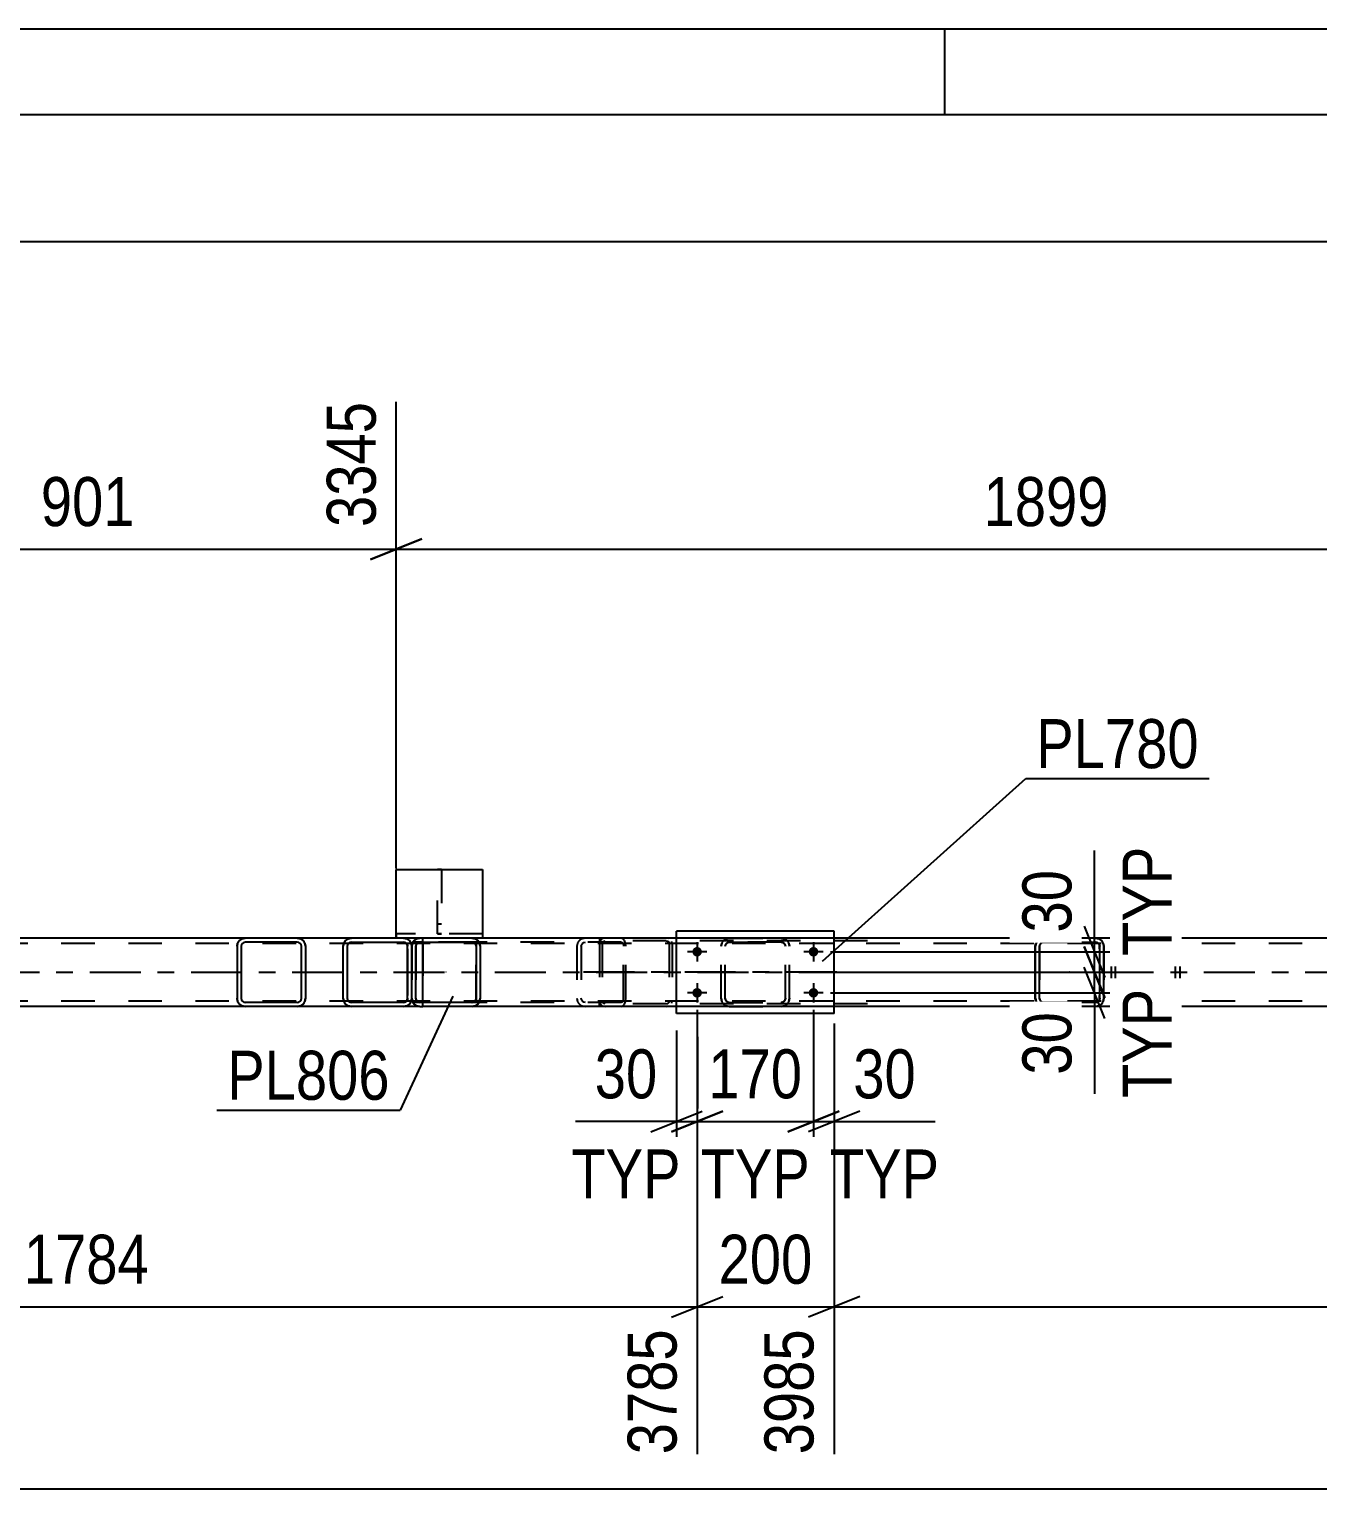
# Model space of a CAD drawing. Header units: millimetres. Extents: x -45 to 796, y -433 to 161.
# Drawn here: x 112.4 to 187.7, y 76.2 to 161.4 of the extents above; entities that cross this region are included whole.
import ezdxf

# ---------------------------------------------------------------- set-up
doc = ezdxf.new("R2010")
doc.units = ezdxf.units.MM
doc.linetypes.add('DXK_LINE_DOT2', pattern=[3.9198, 1.9599, -1.9599])
doc.linetypes.add('DXK_LINE_DOT3', pattern=[5.9187, 2.979, -0.9799, 0.9799, -0.9799])
doc.styles.add('Arial Narrow', font='ARIALN.TTF', dxfattribs={"height": 0.2})

# ---------------------------------------------------------------- blocks, each defined once
blk = doc.blocks.new('Unknown-814760973-1133')
at = {"color": 5, "linetype": 'Continuous'}
for p, q in [((795.855, 161.433), (-45.145, 161.433)), ((165.855, 156.433), (165.855, 161.433)), ((790.855, 156.433), (-40.145, 156.433))]:
    blk.add_line(p, q, dxfattribs=at)
blk = doc.blocks.new('Part-814760973-2597 - 2588')
at = {"color": 2, "linetype": 'Continuous'}
for p, q in [((135.004, 108.3), (135.187, 108.337)), ((135.004, 108.3), (135.008, 108.3)), ((135.192, 108.337), (135.008, 108.3)), ((138.232, 108.337), (135.187, 108.337)), ((135.352, 108.097), (135.352, 108.337)), ((138.416, 108.3), (138.232, 108.337)), ((134.71, 107.869), (134.744, 108.04)), ((134.749, 108.04), (134.712, 107.857)), ((134.712, 104.817), (134.712, 107.857)), ((134.952, 107.857), (134.97, 107.949)), ((134.952, 104.817), (134.952, 107.857)), ((134.97, 107.949), (135.022, 108.027)), ((135.022, 108.027), (135.1, 108.079)), ((135.1, 108.079), (135.192, 108.097)), ((135.352, 108.097), (135.192, 108.097)), ((138.712, 107.857), (138.676, 108.04)), ((138.712, 107.857), (138.712, 104.817)), ((134.744, 104.633), (134.71, 104.804)), ((134.712, 104.817), (134.749, 104.633)), ((134.97, 104.725), (134.952, 104.817)), ((135.022, 104.647), (134.97, 104.725)), ((135.004, 104.373), (135.008, 104.373)), ((135.187, 104.337), (135.004, 104.373)), ((135.008, 104.373), (135.192, 104.337)), ((135.1, 104.595), (135.022, 104.647)), ((135.192, 104.577), (135.1, 104.595)), ((135.187, 104.337), (135.352, 104.337)), ((135.352, 104.577), (135.192, 104.577)), ((135.352, 104.337), (135.352, 104.577)), ((138.232, 104.337), (135.352, 104.337)), ((138.232, 104.337), (138.416, 104.373)), ((138.676, 104.633), (138.712, 104.817))]:
    blk.add_line(p, q, dxfattribs=at)
at = {"color": 7, "linetype": 'DXK_LINE_DOT2'}
for p, q in [((135.352, 108.097), (135.352, 108.337)), ((138.227, 108.337), (138.411, 108.3)), ((134.707, 107.857), (134.71, 107.869)), ((134.707, 107.857), (134.707, 104.817)), ((134.707, 107.857), (134.712, 107.857)), ((134.966, 107.949), (134.947, 107.857)), ((134.947, 107.857), (134.947, 104.817)), ((134.947, 107.857), (134.952, 107.857)), ((135.018, 108.027), (134.966, 107.949)), ((135.095, 108.079), (135.018, 108.027)), ((135.187, 108.097), (135.095, 108.079)), ((135.192, 108.097), (135.187, 108.097)), ((138.232, 108.097), (135.352, 108.097)), ((138.319, 108.079), (138.227, 108.097)), ((138.232, 108.097), (138.324, 108.079)), ((138.319, 108.079), (138.324, 108.079)), ((138.397, 108.027), (138.319, 108.079)), ((138.324, 108.079), (138.402, 108.027)), ((138.449, 107.949), (138.397, 108.027)), ((138.402, 108.027), (138.454, 107.949)), ((138.467, 107.857), (138.449, 107.949)), ((138.454, 107.949), (138.472, 107.857)), ((138.467, 107.857), (138.472, 107.857)), ((138.467, 107.857), (138.467, 104.817)), ((138.472, 104.817), (138.472, 107.857)), ((138.671, 108.04), (138.707, 107.857)), ((138.707, 107.857), (138.707, 104.817)), ((138.707, 107.857), (138.712, 107.857)), ((134.707, 104.817), (134.712, 104.817)), ((134.71, 104.804), (134.707, 104.817)), ((134.947, 104.817), (134.952, 104.817)), ((134.947, 104.817), (134.966, 104.725)), ((134.966, 104.725), (135.018, 104.647)), ((135.018, 104.647), (135.095, 104.595)), ((135.095, 104.595), (135.187, 104.577)), ((135.187, 104.577), (135.192, 104.577)), ((135.192, 104.577), (135.187, 104.577)), ((138.232, 104.577), (135.352, 104.577)), ((135.352, 104.337), (135.352, 104.577)), ((138.227, 104.577), (138.319, 104.595)), ((138.227, 104.577), (138.232, 104.577)), ((138.411, 104.373), (138.227, 104.337)), ((138.324, 104.595), (138.232, 104.577)), ((138.319, 104.595), (138.397, 104.647)), ((138.319, 104.595), (138.324, 104.595)), ((138.402, 104.647), (138.324, 104.595)), ((138.397, 104.647), (138.449, 104.725)), ((138.454, 104.725), (138.402, 104.647)), ((138.449, 104.725), (138.467, 104.817)), ((138.472, 104.817), (138.454, 104.725)), ((138.467, 104.817), (138.472, 104.817)), ((138.707, 104.817), (138.671, 104.633)), ((138.707, 104.817), (138.712, 104.817))]:
    blk.add_line(p, q, dxfattribs=at)
at = {"color": 7, "linetype": 'DXK_LINE_DOT3'}
blk.add_line((136.715, 106.337), (136.704, 106.337), dxfattribs=at)
at = {"color": 2, "linetype": 'Continuous'}
for centre, start, end in [((135.187, 107.857), 112.49997, 157.49997), ((135.192, 107.857), 112.49997, 157.49997), ((138.232, 107.857), 22.49997, 67.49997), ((135.187, 104.817), 202.49997, 247.49997), ((135.192, 104.817), 202.49997, 247.49997), ((138.232, 104.817), 292.49997, 337.49997)]:
    blk.add_arc(centre, 0.48, start, end, dxfattribs=at)
at = {"color": 7, "linetype": 'DXK_LINE_DOT2'}
for centre, start, end in [((138.227, 107.857), 22.49997, 67.49997), ((138.227, 104.817), 292.49997, 337.49997)]:
    blk.add_arc(centre, 0.48, start, end, dxfattribs=at)
blk = doc.blocks.new('Part-814760973-2590 - 2588')
at = {"color": 7, "linetype": 'DXK_LINE_DOT2'}
for p, q in [((136.208, 108.577), (136.208, 112.337)), ((136.448, 112.337), (136.208, 112.337)), ((136.448, 112.337), (136.448, 108.577)), ((136.208, 109.177), (136.448, 109.177)), ((136.448, 108.577), (136.208, 108.577)), ((136.208, 108.577), (136.448, 108.577))]:
    blk.add_line(p, q, dxfattribs=at)
blk = doc.blocks.new('Part-814760973-2593 - 2588')
at = {"color": 2, "linetype": 'Continuous'}
for p, q in [((133.809, 108.337), (133.809, 112.337)), ((133.809, 112.337), (138.849, 112.337)), ((138.849, 112.337), (138.849, 108.337)), ((138.849, 108.337), (133.809, 108.337)), ((133.809, 108.337), (133.809, 108.337)), ((138.849, 108.337), (138.849, 108.337))]:
    blk.add_line(p, q, dxfattribs=at)
at = {"color": 7, "linetype": 'DXK_LINE_DOT2'}
for p, q in [((138.849, 108.577), (133.809, 108.577)), ((138.849, 108.577), (133.809, 108.577)), ((133.809, 108.577), (133.809, 108.577)), ((133.809, 108.577), (133.809, 108.561)), ((133.809, 108.561), (133.809, 108.357)), ((133.809, 108.337), (133.809, 108.357)), ((138.849, 108.337), (133.809, 108.337)), ((138.849, 108.577), (138.849, 108.577)), ((138.849, 108.577), (138.849, 108.357)), ((138.849, 108.337), (138.849, 108.357))]:
    blk.add_line(p, q, dxfattribs=at)
blk = doc.blocks.new('Part-814760973-2717 - 2588')
at = {"color": 7, "linetype": 'DXK_LINE_DOT2'}
for p, q in [((146.951, 108.337), (134.794, 108.337)), ((144.859, 108.337), (144.667, 108.3)), ((145.674, 108.337), (145.674, 108.097)), ((147.054, 108.3), (146.951, 108.337)), ((147.142, 108.196), (147.054, 108.3)), ((146.951, 108.097), (134.794, 108.097)), ((144.39, 108.017), (144.357, 107.857)), ((144.357, 107.857), (144.357, 104.817)), ((144.395, 108.04), (144.39, 108.017)), ((144.608, 107.857), (144.627, 107.949)), ((144.608, 107.857), (144.608, 104.817)), ((144.627, 107.949), (144.682, 108.027)), ((144.682, 108.027), (144.763, 108.079)), ((144.763, 108.079), (144.859, 108.097)), ((146.951, 108.097), (147.002, 108.079)), ((147.002, 108.079), (147.046, 108.027)), ((147.046, 108.027), (147.076, 107.949)), ((147.076, 107.949), (147.086, 107.857)), ((147.086, 104.817), (147.086, 107.857)), ((147.201, 108.04), (147.142, 108.196)), ((147.221, 107.857), (147.201, 108.04)), ((147.221, 104.817), (147.221, 107.857)), ((146.951, 104.577), (134.794, 104.577)), ((146.951, 104.337), (134.794, 104.337)), ((144.357, 104.817), (144.374, 104.732)), ((144.374, 104.732), (144.395, 104.633)), ((144.622, 104.751), (144.608, 104.817)), ((144.627, 104.725), (144.622, 104.751)), ((144.682, 104.647), (144.627, 104.725)), ((144.667, 104.373), (144.859, 104.337)), ((144.763, 104.595), (144.682, 104.647)), ((144.859, 104.577), (144.763, 104.595)), ((145.674, 104.337), (145.674, 104.577)), ((147.002, 104.595), (146.951, 104.577)), ((146.951, 104.337), (147.054, 104.373)), ((147.046, 104.647), (147.002, 104.595)), ((147.046, 104.647), (147.059, 104.681)), ((147.054, 104.373), (147.142, 104.477)), ((147.059, 104.681), (147.076, 104.725)), ((147.076, 104.725), (147.086, 104.817)), ((147.142, 104.477), (147.201, 104.633)), ((147.201, 104.633), (147.221, 104.817))]:
    blk.add_line(p, q, dxfattribs=at)
for centre, start, end in [((144.845, 107.842), 111.1941, 156.15059), ((144.845, 104.832), 203.84941, 248.8059)]:
    blk.add_arc(centre, 0.492, start, end, dxfattribs=at)
blk = doc.blocks.new('Part-814760973-2673 - 2588')
at = {"color": 2, "linetype": 'Continuous'}
for p, q in [((171.444, 108.3), (171.627, 108.337)), ((171.444, 108.3), (171.448, 108.3)), ((171.632, 108.337), (171.448, 108.3)), ((174.672, 108.337), (171.627, 108.337)), ((174.856, 108.3), (174.672, 108.337)), ((171.147, 107.857), (171.184, 108.04)), ((171.147, 107.857), (171.152, 107.857)), ((171.147, 104.817), (171.147, 107.857)), ((171.189, 108.04), (171.152, 107.857)), ((171.152, 104.817), (171.152, 107.857)), ((171.392, 107.857), (171.41, 107.949)), ((171.392, 104.817), (171.392, 107.857)), ((171.41, 107.949), (171.462, 108.027)), ((171.462, 108.027), (171.54, 108.079)), ((171.54, 108.079), (171.632, 108.097)), ((171.632, 108.097), (174.672, 108.097)), ((174.759, 108.079), (174.667, 108.097)), ((174.672, 108.097), (174.764, 108.079)), ((174.759, 108.079), (174.764, 108.079)), ((174.837, 108.027), (174.759, 108.079)), ((174.764, 108.079), (174.842, 108.027)), ((174.889, 107.949), (174.837, 108.027)), ((174.842, 108.027), (174.894, 107.949)), ((174.907, 107.857), (174.889, 107.949)), ((174.894, 107.949), (174.912, 107.857)), ((174.907, 107.857), (174.912, 107.857)), ((174.907, 107.701), (174.907, 107.857)), ((174.907, 107.697), (174.907, 104.977)), ((174.912, 104.817), (174.912, 107.857)), ((175.152, 107.857), (175.116, 108.04)), ((175.152, 104.817), (175.152, 107.857)), ((174.907, 104.817), (174.907, 104.972)), ((171.152, 104.817), (171.147, 104.817)), ((171.184, 104.633), (171.147, 104.817)), ((171.152, 104.817), (171.189, 104.633)), ((171.41, 104.725), (171.392, 104.817)), ((171.462, 104.647), (171.41, 104.725)), ((171.444, 104.373), (171.448, 104.373)), ((171.627, 104.337), (171.444, 104.373)), ((171.448, 104.373), (171.632, 104.337)), ((171.54, 104.595), (171.462, 104.647)), ((171.632, 104.577), (171.54, 104.595)), ((174.672, 104.337), (171.627, 104.337)), ((174.672, 104.577), (171.632, 104.577)), ((174.667, 104.577), (174.759, 104.595)), ((174.764, 104.595), (174.672, 104.577)), ((174.672, 104.337), (174.856, 104.373)), ((174.759, 104.595), (174.837, 104.647)), ((174.759, 104.595), (174.764, 104.595)), ((174.842, 104.647), (174.764, 104.595)), ((174.837, 104.647), (174.889, 104.725)), ((174.894, 104.725), (174.842, 104.647)), ((174.889, 104.725), (174.907, 104.817)), ((174.912, 104.817), (174.894, 104.725)), ((174.907, 104.817), (174.912, 104.817)), ((175.116, 104.633), (175.152, 104.817))]:
    blk.add_line(p, q, dxfattribs=at)
at = {"color": 7, "linetype": 'DXK_LINE_DOT2'}
for p, q in [((174.667, 108.337), (174.851, 108.3)), ((171.406, 107.949), (171.387, 107.857)), ((171.392, 107.857), (171.387, 107.857)), ((171.387, 107.857), (171.387, 104.817)), ((171.458, 108.027), (171.406, 107.949)), ((171.535, 108.079), (171.458, 108.027)), ((171.627, 108.097), (171.535, 108.079)), ((171.627, 108.097), (171.632, 108.097)), ((171.632, 108.097), (171.627, 108.097)), ((174.907, 107.701), (174.907, 107.697)), ((175.111, 108.04), (175.147, 107.857)), ((175.152, 107.857), (175.147, 107.857)), ((175.147, 107.857), (175.147, 104.817)), ((174.907, 104.972), (174.907, 104.977)), ((171.387, 104.817), (171.392, 104.817)), ((171.387, 104.817), (171.406, 104.725)), ((171.406, 104.725), (171.458, 104.647)), ((171.458, 104.647), (171.535, 104.595)), ((171.535, 104.595), (171.627, 104.577)), ((171.627, 104.577), (171.632, 104.577)), ((171.632, 104.577), (171.627, 104.577)), ((174.851, 104.373), (174.667, 104.337)), ((175.147, 104.817), (175.111, 104.633)), ((175.147, 104.817), (175.152, 104.817))]:
    blk.add_line(p, q, dxfattribs=at)
at = {"color": 7, "linetype": 'DXK_LINE_DOT3'}
blk.add_line((173.155, 106.337), (173.144, 106.337), dxfattribs=at)
at = {"color": 2, "linetype": 'Continuous'}
for centre, start, end in [((171.627, 107.857), 112.5, 157.5), ((171.632, 107.857), 112.5, 157.5), ((174.672, 107.857), 22.5, 67.5), ((171.627, 104.817), 202.5, 247.5), ((171.632, 104.817), 202.5, 247.5), ((174.672, 104.817), 292.5, 337.5)]:
    blk.add_arc(centre, 0.48, start, end, dxfattribs=at)
at = {"color": 7, "linetype": 'DXK_LINE_DOT2'}
for centre, start, end in [((174.667, 107.857), 22.5, 67.5), ((174.667, 104.817), 292.5, 337.5)]:
    blk.add_arc(centre, 0.48, start, end, dxfattribs=at)
blk = doc.blocks.new('Part-814760973-2674 - 2588')
at = {"color": 2, "linetype": 'Continuous'}
for p, q in [((131.004, 108.3), (131.187, 108.337)), ((131.004, 108.3), (131.009, 108.3)), ((131.192, 108.337), (131.009, 108.3)), ((134.232, 108.337), (131.187, 108.337)), ((134.416, 108.3), (134.232, 108.337)), ((130.707, 107.857), (130.744, 108.04)), ((130.707, 107.857), (130.712, 107.857)), ((130.707, 104.817), (130.707, 107.857)), ((130.749, 108.04), (130.712, 107.857)), ((130.712, 104.817), (130.712, 107.857)), ((130.952, 107.857), (130.97, 107.949)), ((130.952, 104.817), (130.952, 107.857)), ((130.97, 107.949), (131.022, 108.027)), ((131.022, 108.027), (131.1, 108.079)), ((131.1, 108.079), (131.192, 108.097)), ((131.192, 108.097), (134.232, 108.097)), ((134.319, 108.079), (134.227, 108.097)), ((134.232, 108.097), (134.324, 108.079)), ((134.319, 108.079), (134.324, 108.079)), ((134.397, 108.027), (134.319, 108.079)), ((134.324, 108.079), (134.402, 108.027)), ((134.449, 107.949), (134.397, 108.027)), ((134.402, 108.027), (134.454, 107.949)), ((134.467, 107.857), (134.449, 107.949)), ((134.454, 107.949), (134.472, 107.857)), ((134.467, 107.857), (134.472, 107.857)), ((134.467, 107.701), (134.467, 107.857)), ((134.467, 107.697), (134.467, 104.977)), ((134.472, 104.817), (134.472, 107.857)), ((134.712, 107.857), (134.676, 108.04)), ((134.712, 104.817), (134.712, 107.857)), ((134.467, 104.817), (134.467, 104.973)), ((130.712, 104.817), (130.707, 104.817)), ((130.744, 104.633), (130.707, 104.817)), ((130.712, 104.817), (130.749, 104.633)), ((130.97, 104.725), (130.952, 104.817)), ((131.022, 104.647), (130.97, 104.725)), ((131.004, 104.373), (131.009, 104.373)), ((131.187, 104.337), (131.004, 104.373)), ((131.009, 104.373), (131.192, 104.337)), ((131.1, 104.595), (131.022, 104.647)), ((131.192, 104.577), (131.1, 104.595)), ((134.232, 104.337), (131.187, 104.337)), ((134.232, 104.577), (131.192, 104.577)), ((134.227, 104.577), (134.319, 104.595)), ((134.324, 104.595), (134.232, 104.577)), ((134.232, 104.337), (134.416, 104.373)), ((134.319, 104.595), (134.397, 104.647)), ((134.319, 104.595), (134.324, 104.595)), ((134.402, 104.647), (134.324, 104.595)), ((134.397, 104.647), (134.449, 104.725)), ((134.454, 104.725), (134.402, 104.647)), ((134.449, 104.725), (134.467, 104.817)), ((134.472, 104.817), (134.454, 104.725)), ((134.467, 104.817), (134.472, 104.817)), ((134.676, 104.633), (134.712, 104.817))]:
    blk.add_line(p, q, dxfattribs=at)
at = {"color": 7, "linetype": 'DXK_LINE_DOT2'}
for p, q in [((134.227, 108.337), (134.411, 108.3)), ((130.966, 107.949), (130.947, 107.857)), ((130.952, 107.857), (130.947, 107.857)), ((130.947, 107.857), (130.947, 104.817)), ((131.018, 108.027), (130.966, 107.949)), ((131.095, 108.079), (131.018, 108.027)), ((131.187, 108.097), (131.095, 108.079)), ((131.187, 108.097), (131.192, 108.097)), ((131.192, 108.097), (131.187, 108.097)), ((134.467, 107.701), (134.467, 107.697)), ((134.671, 108.04), (134.707, 107.857)), ((134.712, 107.857), (134.707, 107.857)), ((134.707, 107.857), (134.707, 104.817)), ((134.467, 104.973), (134.467, 104.977)), ((130.947, 104.817), (130.952, 104.817)), ((130.947, 104.817), (130.966, 104.725)), ((130.966, 104.725), (131.018, 104.647)), ((131.018, 104.647), (131.095, 104.595)), ((131.095, 104.595), (131.187, 104.577)), ((131.187, 104.577), (131.192, 104.577)), ((131.192, 104.577), (131.187, 104.577)), ((134.411, 104.373), (134.227, 104.337)), ((134.707, 104.817), (134.671, 104.633)), ((134.707, 104.817), (134.712, 104.817))]:
    blk.add_line(p, q, dxfattribs=at)
at = {"color": 7, "linetype": 'DXK_LINE_DOT3'}
blk.add_line((132.715, 106.337), (132.704, 106.337), dxfattribs=at)
at = {"color": 2, "linetype": 'Continuous'}
for centre, start, end in [((131.187, 107.857), 112.5, 157.5), ((131.192, 107.857), 112.5, 157.5), ((134.232, 107.857), 22.5, 67.5), ((131.187, 104.817), 202.5, 247.5), ((131.192, 104.817), 202.5, 247.5), ((134.232, 104.817), 292.5, 337.5)]:
    blk.add_arc(centre, 0.48, start, end, dxfattribs=at)
at = {"color": 7, "linetype": 'DXK_LINE_DOT2'}
for centre, start, end in [((134.227, 107.857), 22.5, 67.5), ((134.227, 104.817), 292.5, 337.5)]:
    blk.add_arc(centre, 0.48, start, end, dxfattribs=at)
blk = doc.blocks.new('Part-814760973-2677 - 2588')
at = {"color": 7, "linetype": 'DXK_LINE_DOT2'}
for p, q in [((146.015, 108.337), (145.885, 108.312)), ((161.344, 108.337), (146.015, 108.337)), ((149.721, 108.312), (149.591, 108.337)), ((145.7, 108.139), (145.674, 108.017)), ((145.674, 108.017), (145.674, 104.657)), ((145.845, 108.017), (145.858, 108.078)), ((145.845, 108.017), (145.845, 104.657)), ((145.858, 108.078), (145.894, 108.13)), ((145.894, 108.13), (145.925, 108.149)), ((145.925, 108.149), (145.95, 108.165)), ((145.95, 108.165), (146.015, 108.177)), ((161.344, 108.177), (146.015, 108.177)), ((149.591, 108.177), (149.656, 108.165)), ((149.656, 108.165), (149.711, 108.13)), ((149.711, 108.13), (149.748, 108.078)), ((149.748, 108.078), (149.761, 108.017)), ((149.761, 108.017), (149.761, 104.657)), ((149.931, 108.017), (149.905, 108.139)), ((149.931, 108.017), (149.931, 104.657)), ((145.674, 104.657), (145.7, 104.534)), ((145.858, 104.596), (145.845, 104.657)), ((145.894, 104.544), (145.858, 104.596)), ((145.885, 104.361), (146.015, 104.337)), ((145.95, 104.509), (145.894, 104.544)), ((146.015, 104.497), (145.95, 104.509)), ((161.344, 104.497), (146.015, 104.497)), ((161.344, 104.337), (146.015, 104.337)), ((149.591, 104.497), (149.656, 104.509)), ((149.591, 104.337), (149.721, 104.361)), ((149.656, 104.509), (149.68, 104.524)), ((149.68, 104.524), (149.711, 104.544)), ((149.748, 104.596), (149.711, 104.544)), ((149.761, 104.657), (149.748, 104.596)), ((149.905, 104.534), (149.931, 104.657))]:
    blk.add_line(p, q, dxfattribs=at)
at = {"color": 7, "linetype": 'DXK_LINE_DOT3'}
blk.add_line((159.556, 106.337), (144.383, 106.337), dxfattribs=at)
at = {"color": 7, "linetype": 'DXK_LINE_DOT2'}
for centre, start, end in [((146.002, 108.003), 110.75831, 155.68004), ((146.002, 104.671), 204.31996, 249.24168)]:
    blk.add_arc(centre, 0.331, start, end, dxfattribs=at)
blk = doc.blocks.new('Part-814760973-2830 - 2588')
at = {"color": 2, "linetype": 'Continuous'}
for p, q in [((135.352, 104.577), (135.352, 108.097)), ((135.352, 108.097), (135.352, 108.097)), ((135.352, 108.097), (138.473, 108.097)), ((138.473, 108.097), (138.473, 104.577)), ((135.352, 104.577), (135.352, 104.577)), ((138.473, 104.577), (135.352, 104.577))]:
    blk.add_line(p, q, dxfattribs=at)
at = {"color": 7, "linetype": 'DXK_LINE_DOT2'}
for p, q in [((135.352, 108.097), (135.352, 104.577)), ((135.352, 108.097), (135.352, 108.097)), ((138.473, 104.577), (138.473, 108.097)), ((135.352, 104.577), (135.352, 104.577))]:
    blk.add_line(p, q, dxfattribs=at)
blk = doc.blocks.new('Part-814760973-2895 - 2588')
at = {"color": 2, "linetype": 'Continuous'}
for p, q in [((124.982, 108.337), (97.752, 108.337)), ((131.192, 108.337), (128.022, 108.337)), ((135.192, 108.337), (134.232, 108.337)), ((150.185, 108.337), (138.232, 108.337)), ((171.632, 108.337), (159.385, 108.337)), ((176.062, 108.337), (174.672, 108.337)), ((208.552, 108.337), (179.102, 108.337)), ((124.982, 104.337), (97.752, 104.337)), ((131.192, 104.337), (128.022, 104.337)), ((135.192, 104.337), (134.232, 104.337)), ((150.185, 104.337), (138.232, 104.337)), ((171.632, 104.337), (159.385, 104.337)), ((176.062, 104.337), (174.672, 104.337)), ((208.552, 104.337), (179.102, 104.337))]:
    blk.add_line(p, q, dxfattribs=at)
at = {"color": 7, "linetype": 'DXK_LINE_DOT2'}
for p, q in [((128.022, 108.337), (124.982, 108.337)), ((134.232, 108.337), (131.192, 108.337)), ((138.232, 108.337), (135.192, 108.337)), ((159.385, 108.337), (150.185, 108.337)), ((174.672, 108.337), (171.632, 108.337)), ((179.102, 108.337), (176.062, 108.337)), ((715.922, 108.017), (38.953, 108.017)), ((715.922, 104.657), (38.953, 104.657)), ((128.022, 104.337), (124.982, 104.337)), ((134.232, 104.337), (131.192, 104.337)), ((138.232, 104.337), (135.192, 104.337)), ((159.385, 104.337), (150.185, 104.337)), ((174.672, 104.337), (171.632, 104.337)), ((179.102, 104.337), (176.062, 104.337))]:
    blk.add_line(p, q, dxfattribs=at)
at = {"color": 7, "linetype": 'DXK_LINE_DOT3'}
blk.add_line((38.953, 106.337), (715.922, 106.337), dxfattribs=at)
blk = doc.blocks.new('Part-814760973-2941 - 2588')
at = {"color": 2, "linetype": 'Continuous'}
for p, q in [((124.982, 108.337), (124.798, 108.3)), ((128.022, 108.337), (124.982, 108.337)), ((128.205, 108.3), (128.022, 108.337)), ((124.538, 108.041), (124.502, 107.857)), ((124.502, 107.857), (124.502, 104.817)), ((124.76, 107.949), (124.742, 107.857)), ((124.742, 107.857), (124.742, 104.817)), ((124.812, 108.027), (124.76, 107.949)), ((124.89, 108.079), (124.812, 108.027)), ((124.982, 108.097), (124.89, 108.079)), ((128.022, 108.097), (124.982, 108.097)), ((128.113, 108.079), (128.022, 108.097)), ((128.191, 108.027), (128.113, 108.079)), ((128.243, 107.949), (128.191, 108.027)), ((128.262, 107.857), (128.243, 107.949)), ((128.262, 104.817), (128.262, 107.857)), ((128.502, 107.857), (128.465, 108.041)), ((128.502, 107.857), (128.502, 104.817)), ((124.502, 104.817), (124.538, 104.633)), ((124.742, 104.817), (124.76, 104.725)), ((124.76, 104.725), (124.812, 104.647)), ((124.798, 104.373), (124.982, 104.337)), ((124.812, 104.647), (124.89, 104.595)), ((124.89, 104.595), (124.982, 104.577)), ((128.022, 104.577), (124.982, 104.577)), ((128.022, 104.337), (124.982, 104.337)), ((128.022, 104.577), (128.113, 104.595)), ((128.022, 104.337), (128.205, 104.373)), ((128.113, 104.595), (128.191, 104.647)), ((128.191, 104.647), (128.243, 104.725)), ((128.243, 104.725), (128.262, 104.817)), ((128.465, 104.633), (128.502, 104.817))]:
    blk.add_line(p, q, dxfattribs=at)
at = {"color": 7, "linetype": 'DXK_LINE_DOT2'}
for p, q in [((124.798, 108.3), (124.982, 108.337)), ((128.022, 108.337), (128.205, 108.3)), ((124.502, 107.857), (124.538, 108.041)), ((128.465, 108.041), (128.502, 107.857)), ((124.538, 104.633), (124.502, 104.817)), ((124.982, 104.337), (124.798, 104.373)), ((128.205, 104.373), (128.022, 104.337)), ((128.502, 104.817), (128.465, 104.633))]:
    blk.add_line(p, q, dxfattribs=at)
at = {"color": 7, "linetype": 'DXK_LINE_DOT3'}
blk.add_line((126.502, 106.337), (126.502, 106.337), dxfattribs=at)
at = {"color": 2, "linetype": 'Continuous'}
for centre, start, end in [((124.982, 107.857), 112.5, 157.5), ((128.022, 107.857), 22.5, 67.5), ((124.982, 104.817), 202.5, 247.5), ((128.022, 104.817), 292.5, 337.5)]:
    blk.add_arc(centre, 0.48, start, end, dxfattribs=at)
at = {"color": 7, "linetype": 'DXK_LINE_DOT2'}
for centre, start, end in [((124.982, 107.857), 112.5, 157.5), ((128.022, 107.857), 22.5, 67.5), ((124.982, 104.817), 202.5, 247.5), ((128.022, 104.817), 292.5, 337.5)]:
    blk.add_arc(centre, 0.48, start, end, dxfattribs=at)
blk = doc.blocks.new('Part-814760973-2946 - 2588')
at = {"color": 2, "linetype": 'Continuous'}
for p, q in [((159.385, 108.737), (150.185, 108.737)), ((150.185, 103.937), (150.185, 108.737)), ((159.385, 103.937), (159.385, 108.737)), ((159.385, 103.937), (150.185, 103.937))]:
    blk.add_line(p, q, dxfattribs=at)
blk = doc.blocks.new('Part-814760973-2947 - 2588')
at = {"color": 2, "linetype": 'Continuous'}
for p, q in [((176.062, 108.337), (175.878, 108.3)), ((179.102, 108.337), (176.062, 108.337)), ((179.286, 108.3), (179.102, 108.337)), ((175.619, 108.04), (175.582, 107.857)), ((175.582, 107.857), (175.582, 104.817)), ((175.84, 107.949), (175.822, 107.857)), ((175.822, 107.857), (175.822, 104.817)), ((175.892, 108.027), (175.84, 107.949)), ((175.97, 108.079), (175.892, 108.027)), ((176.062, 108.097), (175.97, 108.079)), ((179.102, 108.097), (176.062, 108.097)), ((179.194, 108.079), (179.102, 108.097)), ((179.272, 108.027), (179.194, 108.079)), ((179.324, 107.949), (179.272, 108.027)), ((179.342, 107.857), (179.324, 107.949)), ((179.342, 104.817), (179.342, 107.857)), ((179.582, 107.857), (179.545, 108.04)), ((179.582, 107.857), (179.582, 104.817)), ((175.582, 104.817), (175.619, 104.633)), ((175.822, 104.817), (175.84, 104.725)), ((175.84, 104.725), (175.892, 104.647)), ((175.878, 104.373), (176.062, 104.337)), ((175.892, 104.647), (175.97, 104.595)), ((175.97, 104.595), (176.062, 104.577)), ((179.102, 104.577), (176.062, 104.577)), ((179.102, 104.337), (176.062, 104.337)), ((179.102, 104.577), (179.194, 104.595)), ((179.102, 104.337), (179.286, 104.373)), ((179.194, 104.595), (179.272, 104.647)), ((179.272, 104.647), (179.324, 104.725)), ((179.324, 104.725), (179.342, 104.817)), ((179.545, 104.633), (179.582, 104.817))]:
    blk.add_line(p, q, dxfattribs=at)
at = {"color": 7, "linetype": 'DXK_LINE_DOT2'}
for p, q in [((175.878, 108.3), (176.062, 108.337)), ((179.102, 108.337), (179.286, 108.3)), ((175.582, 107.857), (175.619, 108.04)), ((179.545, 108.04), (179.582, 107.857)), ((175.619, 104.633), (175.582, 104.817)), ((176.062, 104.337), (175.878, 104.373)), ((179.286, 104.373), (179.102, 104.337)), ((179.582, 104.817), (179.545, 104.633))]:
    blk.add_line(p, q, dxfattribs=at)
at = {"color": 7, "linetype": 'DXK_LINE_DOT3'}
blk.add_line((177.582, 106.337), (177.582, 106.337), dxfattribs=at)
at = {"color": 2, "linetype": 'Continuous'}
for centre, start, end in [((176.062, 107.857), 112.5, 157.5), ((179.102, 107.857), 22.5, 67.5), ((176.062, 104.817), 202.5, 247.5), ((179.102, 104.817), 292.5, 337.5)]:
    blk.add_arc(centre, 0.48, start, end, dxfattribs=at)
at = {"color": 7, "linetype": 'DXK_LINE_DOT2'}
for centre, start, end in [((176.062, 107.857), 112.5, 157.5), ((179.102, 107.857), 22.5, 67.5), ((176.062, 104.817), 202.5, 247.5), ((179.102, 104.817), 292.5, 337.5)]:
    blk.add_arc(centre, 0.48, start, end, dxfattribs=at)
blk = doc.blocks.new('Bolt-814760973-2960 - 2588')
at = {"linetype": 'Continuous'}
for points in [[(151.385, 107.257, -1), (151.385, 107.817, -1)], [(158.185, 107.257, -1), (158.185, 107.817, -1)], [(151.385, 104.857, -1), (151.385, 105.417, -1)], [(158.185, 104.857, -1), (158.185, 105.417, -1)]]:
    blk.add_hatch(color=1, dxfattribs=at).paths.add_polyline_path(points)
at = {"color": 1, "linetype": 'Continuous'}
for p, q in [((151.945, 107.537), (150.825, 107.537)), ((151.385, 108.097), (151.385, 106.977)), ((158.745, 107.537), (157.625, 107.537)), ((158.185, 108.097), (158.185, 106.977)), ((151.945, 105.137), (150.825, 105.137)), ((151.385, 105.697), (151.385, 104.577)), ((158.745, 105.137), (157.625, 105.137)), ((158.185, 105.697), (158.185, 104.577))]:
    blk.add_line(p, q, dxfattribs=at)
blk = doc.blocks.new('Part-814760973-2985 - 2588')
at = {"color": 7, "linetype": 'DXK_LINE_DOT2'}
for p, q in [((153.081, 108.3), (153.265, 108.337)), ((153.265, 108.337), (153.081, 108.3)), ((153.265, 108.337), (156.305, 108.337)), ((153.265, 108.337), (153.265, 108.337)), ((153.265, 108.337), (156.305, 108.337)), ((156.305, 108.337), (156.305, 108.337)), ((156.305, 108.337), (156.488, 108.3)), ((156.488, 108.3), (156.305, 108.337)), ((152.785, 107.857), (152.821, 108.04)), ((152.821, 108.04), (152.785, 107.857)), ((152.785, 104.817), (152.785, 107.857)), ((153.025, 107.857), (153.043, 107.949)), ((153.043, 107.949), (153.025, 107.857)), ((153.025, 104.817), (153.025, 107.857)), ((153.043, 107.949), (153.095, 108.026)), ((153.095, 108.026), (153.043, 107.949)), ((153.095, 108.026), (153.173, 108.078)), ((153.173, 108.078), (153.095, 108.026)), ((153.173, 108.078), (153.265, 108.097)), ((153.265, 108.097), (153.173, 108.078)), ((153.265, 108.097), (156.305, 108.097)), ((153.265, 108.097), (153.265, 108.097)), ((156.305, 108.097), (153.265, 108.097)), ((156.305, 108.097), (156.305, 108.097)), ((156.305, 108.097), (156.396, 108.078)), ((156.396, 108.078), (156.305, 108.097)), ((156.396, 108.078), (156.474, 108.026)), ((156.474, 108.026), (156.396, 108.078)), ((156.474, 108.026), (156.526, 107.949)), ((156.526, 107.949), (156.474, 108.026)), ((156.526, 107.949), (156.545, 107.857)), ((156.545, 107.857), (156.526, 107.949)), ((156.545, 104.817), (156.545, 107.857)), ((156.748, 108.04), (156.785, 107.857)), ((156.785, 107.857), (156.748, 108.04)), ((156.785, 104.817), (156.785, 107.857)), ((152.821, 104.633), (152.785, 104.817)), ((152.785, 104.817), (152.821, 104.633)), ((153.043, 104.725), (153.025, 104.817)), ((153.025, 104.817), (153.043, 104.725)), ((153.095, 104.647), (153.043, 104.725)), ((153.043, 104.725), (153.095, 104.647)), ((153.265, 104.337), (153.081, 104.373)), ((153.081, 104.373), (153.265, 104.337)), ((153.173, 104.595), (153.095, 104.647)), ((153.095, 104.647), (153.173, 104.595)), ((153.265, 104.577), (153.173, 104.595)), ((153.173, 104.595), (153.265, 104.577)), ((153.265, 104.577), (156.305, 104.577)), ((153.265, 104.577), (153.265, 104.577)), ((153.265, 104.577), (156.305, 104.577)), ((153.265, 104.337), (156.305, 104.337)), ((153.265, 104.337), (153.265, 104.337)), ((153.265, 104.337), (156.305, 104.337)), ((156.396, 104.595), (156.305, 104.577)), ((156.305, 104.577), (156.396, 104.595)), ((156.305, 104.577), (156.305, 104.577)), ((156.488, 104.373), (156.305, 104.337)), ((156.305, 104.337), (156.488, 104.373)), ((156.305, 104.337), (156.305, 104.337)), ((156.474, 104.647), (156.396, 104.595)), ((156.396, 104.595), (156.474, 104.647)), ((156.526, 104.725), (156.474, 104.647)), ((156.474, 104.647), (156.526, 104.725)), ((156.545, 104.817), (156.526, 104.725)), ((156.526, 104.725), (156.545, 104.817)), ((156.785, 104.817), (156.748, 104.633)), ((156.748, 104.633), (156.785, 104.817))]:
    blk.add_line(p, q, dxfattribs=at)
at = {"color": 7, "linetype": 'DXK_LINE_DOT3'}
blk.add_line((154.785, 106.337), (154.785, 106.337), dxfattribs=at)
at = {"color": 7, "linetype": 'DXK_LINE_DOT2'}
for centre, start, end in [((153.265, 107.857), 112.5, 157.5), ((153.265, 107.857), 112.5, 157.5), ((156.305, 107.857), 22.5, 67.5), ((156.305, 107.857), 22.5, 67.5), ((153.265, 104.817), 202.5, 247.5), ((153.265, 104.817), 202.5, 247.5), ((156.305, 104.817), 292.5, 337.5), ((156.305, 104.817), 292.5, 337.5)]:
    blk.add_arc(centre, 0.48, start, end, dxfattribs=at)
blk = doc.blocks.new('StraightDimension-814760973-23816 - 2588')
at = {"color": 7, "linetype": 'Continuous'}
for p, q in [((158.185, 104.137), (158.185, 95.223)), ((159.385, 102.937), (159.385, 95.223)), ((156.685, 97.023), (159.685, 98.223)), ((160.885, 98.223), (157.885, 97.023)), ((158.185, 97.623), (159.385, 97.623)), ((159.385, 97.623), (165.291, 97.623)), ((159.385, 97.623), (165.291, 97.623))]:
    blk.add_line(p, q, dxfattribs=at)
at = {"color": 0}
blk.add_wipeout([(164.766, 98.373), (164.766, 102.573), (159.91, 102.573), (159.91, 98.373)], dxfattribs=at)
at = {"color": 0, "linetype": 'Continuous'}
blk.add_wipeout([(166.132, 92.523), (166.132, 96.723), (158.543, 96.723), (158.543, 92.523)], dxfattribs=at)
at = {"color": 3, "style": 'Arial Narrow'}
blk.add_text('30', height=2.8633, dxfattribs=at).set_placement((160.51, 98.973))
at = {"color": 3, "linetype": 'Continuous', "style": 'Arial Narrow'}
blk.add_text('TYP', height=2.8633, dxfattribs=at).set_placement((159.143, 93.123))
blk = doc.blocks.new('StraightDimension-814760973-22955 - 2588')
at = {"color": 7, "linetype": 'Continuous'}
for p, q in [((133.809, 112.392), (133.809, 139.667)), ((135.309, 131.654), (132.309, 130.454)), ((133.809, 131.054), (209.751, 131.054))]:
    blk.add_line(p, q, dxfattribs=at)
at = {"color": 0}
blk.add_wipeout([(176.037, 131.804), (176.037, 136.004), (167.524, 136.004), (167.524, 131.804)], dxfattribs=at)
at = {"color": 3, "style": 'Arial Narrow'}
blk.add_text('1899', height=2.8633, dxfattribs=at).set_placement((168.124, 132.404))
blk = doc.blocks.new('StraightDimension-814760973-3057 - 2588')
at = {"color": 7, "linetype": 'Continuous'}
blk.add_line((-0.328, 149.035), (716.562, 149.035), dxfattribs=at)
blk = doc.blocks.new('StraightDimension-814760973-23870 - 2588')
at = {"color": 7, "linetype": 'Continuous'}
for p, q in [((174.607, 107.537), (174.607, 113.443)), ((174.607, 107.537), (174.607, 113.443)), ((174.007, 109.037), (175.207, 106.037)), ((159.185, 107.537), (177.007, 107.537)), ((175.207, 104.837), (174.007, 107.837)), ((174.607, 106.337), (174.607, 107.537)), ((159.185, 106.337), (177.007, 106.337))]:
    blk.add_line(p, q, dxfattribs=at)
at = {"color": 0, "linetype": 'Continuous'}
blk.add_wipeout([(179.707, 114.285), (175.507, 114.285), (175.507, 106.695), (179.707, 106.695)], dxfattribs=at)
at = {"color": 0}
blk.add_wipeout([(173.857, 112.918), (169.657, 112.918), (169.657, 108.062), (173.857, 108.062)], dxfattribs=at)
at = {"color": 3, "linetype": 'Continuous', "style": 'Arial Narrow'}
blk.add_text('TYP', height=2.8633, rotation=90.00021, dxfattribs=at).set_placement((179.107, 107.295))
at = {"color": 3, "style": 'Arial Narrow'}
blk.add_text('30', height=2.8633, rotation=90.00021, dxfattribs=at).set_placement((173.257, 108.662))
blk = doc.blocks.new('StraightDimension-814760973-23817 - 2588')
at = {"color": 7, "linetype": 'Continuous'}
for p, q in [((151.385, 104.137), (151.385, 95.223)), ((158.185, 104.137), (158.185, 95.223)), ((149.885, 97.023), (152.885, 98.223)), ((159.685, 98.223), (156.685, 97.023)), ((151.385, 97.623), (158.185, 97.623))]:
    blk.add_line(p, q, dxfattribs=at)
at = {"color": 0}
blk.add_wipeout([(158.127, 98.373), (158.127, 102.573), (151.442, 102.573), (151.442, 98.373)], dxfattribs=at)
at = {"color": 0, "linetype": 'Continuous'}
blk.add_wipeout([(158.579, 92.523), (158.579, 96.723), (150.99, 96.723), (150.99, 92.523)], dxfattribs=at)
at = {"color": 3, "style": 'Arial Narrow'}
blk.add_text('170', height=2.8633, dxfattribs=at).set_placement((152.042, 98.973))
at = {"color": 3, "linetype": 'Continuous', "style": 'Arial Narrow'}
blk.add_text('TYP', height=2.8633, dxfattribs=at).set_placement((151.59, 93.123))
blk = doc.blocks.new('StraightDimension-814760973-22956 - 2588')
at = {"color": 7, "linetype": 'Continuous'}
for p, q in [((97.752, 109.337), (97.752, 144.167)), ((133.809, 112.392), (133.809, 139.667)), ((99.252, 131.654), (96.252, 130.454)), ((132.309, 130.454), (135.309, 131.654)), ((97.752, 131.054), (133.809, 131.054))]:
    blk.add_line(p, q, dxfattribs=at)
at = {"color": 0}
blk.add_wipeout([(119.123, 131.804), (119.123, 136.004), (112.438, 136.004), (112.438, 131.804)], dxfattribs=at)
at = {"color": 3, "style": 'Arial Narrow'}
blk.add_text('901', height=2.8633, dxfattribs=at).set_placement((113.038, 132.404))
at = {"color": 0, "linetype": 'Continuous'}
blk.add_wipeout([(133.209, 140.267), (129.009, 140.267), (129.009, 131.754), (133.209, 131.754)], dxfattribs=at)
at = {"color": 3, "linetype": 'Continuous', "style": 'Arial Narrow'}
blk.add_text('3345', height=2.8633, rotation=90.00021, dxfattribs=at).set_placement((132.609, 132.354))
blk = doc.blocks.new('StraightDimension-814760973-3015 - 2588')
at = {"color": 7, "linetype": 'Continuous'}
blk.add_line((0.312, 76.162), (715.922, 76.162), dxfattribs=at)
blk = doc.blocks.new('StraightDimension-814760973-23372 - 2588')
at = {"color": 7, "linetype": 'Continuous'}
for p, q in [((225.263, 104.137), (225.263, 78.18)), ((159.385, 103.337), (159.385, 78.18)), ((160.885, 87.392), (157.885, 86.192)), ((223.763, 86.192), (226.763, 87.392)), ((159.385, 86.792), (225.263, 86.792))]:
    blk.add_line(p, q, dxfattribs=at)
at = {"color": 0}
blk.add_wipeout([(196.58, 87.542), (196.58, 91.742), (188.067, 91.742), (188.067, 87.542)], dxfattribs=at)
at = {"color": 3, "style": 'Arial Narrow'}
blk.add_text('1647', height=2.8633, dxfattribs=at).set_placement((188.667, 88.142))
at = {"color": 0, "linetype": 'Continuous'}
blk.add_wipeout([(224.663, 86.092), (220.463, 86.092), (220.463, 77.58), (224.663, 77.58)], dxfattribs=at)
at = {"color": 3, "linetype": 'Continuous', "style": 'Arial Narrow'}
blk.add_text('5632', height=2.8633, rotation=90.00021, dxfattribs=at).set_placement((224.063, 78.18))
blk = doc.blocks.new('StraightDimension-814760973-23373 - 2588')
at = {"color": 7, "linetype": 'Continuous'}
for p, q in [((151.385, 104.137), (151.385, 78.18)), ((159.385, 103.337), (159.385, 78.18)), ((149.885, 86.192), (152.885, 87.392)), ((160.885, 87.392), (157.885, 86.192)), ((151.385, 86.792), (159.385, 86.792))]:
    blk.add_line(p, q, dxfattribs=at)
at = {"color": 0}
blk.add_wipeout([(158.727, 87.542), (158.727, 91.742), (152.042, 91.742), (152.042, 87.542)], dxfattribs=at)
at = {"color": 0, "linetype": 'Continuous'}
blk.add_wipeout([(158.785, 86.092), (154.585, 86.092), (154.585, 77.58), (158.785, 77.58)], dxfattribs=at)
at = {"color": 3, "style": 'Arial Narrow'}
blk.add_text('200', height=2.8633, dxfattribs=at).set_placement((152.642, 88.142))
at = {"color": 3, "linetype": 'Continuous', "style": 'Arial Narrow'}
blk.add_text('3985', height=2.8633, rotation=90.00021, dxfattribs=at).set_placement((158.185, 78.18))
blk = doc.blocks.new('StraightDimension-814760973-23374 - 2588')
at = {"color": 7, "linetype": 'Continuous'}
for p, q in [((151.385, 104.137), (151.385, 78.18)), ((80.021, 103.337), (80.021, 78.18)), ((81.521, 87.392), (78.521, 86.192)), ((149.885, 86.192), (152.885, 87.392)), ((80.021, 86.792), (151.385, 86.792))]:
    blk.add_line(p, q, dxfattribs=at)
at = {"color": 0}
blk.add_wipeout([(119.959, 87.542), (119.959, 91.742), (111.447, 91.742), (111.447, 87.542)], dxfattribs=at)
at = {"color": 3, "style": 'Arial Narrow'}
blk.add_text('1784', height=2.8633, dxfattribs=at).set_placement((112.047, 88.142))
at = {"color": 0, "linetype": 'Continuous'}
blk.add_wipeout([(150.785, 86.092), (146.585, 86.092), (146.585, 77.58), (150.785, 77.58)], dxfattribs=at)
at = {"color": 3, "linetype": 'Continuous', "style": 'Arial Narrow'}
blk.add_text('3785', height=2.8633, rotation=90.00021, dxfattribs=at).set_placement((150.185, 78.18))
blk = doc.blocks.new('StraightDimension-814760973-23818 - 2588')
at = {"color": 7, "linetype": 'Continuous'}
for p, q in [((151.385, 104.137), (151.385, 95.223)), ((150.185, 102.937), (150.185, 95.223)), ((148.685, 97.023), (151.685, 98.223)), ((152.885, 98.223), (149.885, 97.023)), ((150.185, 97.623), (144.278, 97.623)), ((150.185, 97.623), (144.278, 97.623)), ((150.185, 97.623), (151.385, 97.623))]:
    blk.add_line(p, q, dxfattribs=at)
at = {"color": 0}
blk.add_wipeout([(149.66, 98.373), (149.66, 102.573), (144.803, 102.573), (144.803, 98.373)], dxfattribs=at)
at = {"color": 0, "linetype": 'Continuous'}
blk.add_wipeout([(151.026, 92.523), (151.026, 96.723), (143.437, 96.723), (143.437, 92.523)], dxfattribs=at)
at = {"color": 3, "style": 'Arial Narrow'}
blk.add_text('30', height=2.8633, dxfattribs=at).set_placement((145.403, 98.973))
at = {"color": 3, "linetype": 'Continuous', "style": 'Arial Narrow'}
blk.add_text('TYP', height=2.8633, dxfattribs=at).set_placement((144.037, 93.123))
blk = doc.blocks.new('StraightDimension-814760973-23871 - 2588')
at = {"color": 7, "linetype": 'Continuous'}
for p, q in [((174.007, 107.837), (175.207, 104.837)), ((175.207, 103.637), (174.007, 106.637)), ((159.185, 106.337), (177.007, 106.337)), ((174.607, 105.137), (174.607, 106.337)), ((159.185, 105.137), (177.007, 105.137)), ((174.607, 105.137), (174.607, 99.23)), ((174.607, 105.137), (174.607, 99.23))]:
    blk.add_line(p, q, dxfattribs=at)
at = {"color": 0, "linetype": 'Continuous'}
blk.add_wipeout([(179.707, 105.978), (175.507, 105.978), (175.507, 98.389), (179.707, 98.389)], dxfattribs=at)
at = {"color": 0}
blk.add_wipeout([(173.857, 104.612), (169.657, 104.612), (169.657, 99.755), (173.857, 99.755)], dxfattribs=at)
at = {"color": 3, "linetype": 'Continuous', "style": 'Arial Narrow'}
blk.add_text('TYP', height=2.8633, rotation=90.00021, dxfattribs=at).set_placement((179.107, 98.989))
at = {"color": 3, "style": 'Arial Narrow'}
blk.add_text('30', height=2.8633, rotation=90.00021, dxfattribs=at).set_placement((173.257, 100.355))
blk = doc.blocks.new('Mark-814760973-2826 - 2588')
at = {"color": 30, "linetype": 'Continuous'}
for p in [(137.12, 104.952), (123.329, 98.289)]:
    blk.add_line(p, (134.033, 98.289), dxfattribs=at)
at = {"color": 0}
blk.add_wipeout([(133.433, 98.889), (133.433, 101.889), (123.929, 101.889), (123.929, 98.889)], dxfattribs=at)
blk.add_wipeout([(133.433, 98.889), (133.433, 101.889), (123.929, 101.889), (123.929, 98.889)], dxfattribs=at)
at = {"color": 3, "style": 'Arial Narrow'}
blk.add_text('PL806', height=2.8633, dxfattribs=at).set_placement((123.929, 98.889))
blk = doc.blocks.new('Mark-814760973-2942 - 2588')
at = {"color": 30, "linetype": 'Continuous'}
for p, q in [((158.709, 106.994), (170.601, 117.663)), ((170.601, 117.663), (181.305, 117.663))]:
    blk.add_line(p, q, dxfattribs=at)
at = {"color": 0}
blk.add_wipeout([(180.705, 118.263), (180.705, 121.263), (171.201, 121.263), (171.201, 118.263)], dxfattribs=at)
blk.add_wipeout([(180.705, 118.263), (180.705, 121.263), (171.201, 121.263), (171.201, 118.263)], dxfattribs=at)
at = {"color": 3, "style": 'Arial Narrow'}
blk.add_text('PL780', height=2.8633, dxfattribs=at).set_placement((171.201, 118.263))

msp = doc.modelspace()

# ---------------------------------------------------------------- block references
for name in ['Unknown-814760973-1133', 'Part-814760973-2593 - 2588', 'Part-814760973-2590 - 2588', 'Part-814760973-2895 - 2588', 'Part-814760973-2941 - 2588', 'Part-814760973-2674 - 2588', 'Part-814760973-2597 - 2588', 'Part-814760973-2717 - 2588', 'Part-814760973-2677 - 2588', 'Part-814760973-2946 - 2588', 'Part-814760973-2985 - 2588', 'Part-814760973-2673 - 2588', 'Part-814760973-2947 - 2588', 'Part-814760973-2830 - 2588', 'Bolt-814760973-2960 - 2588']:
    msp.add_blockref(name, (0, 0))

# ---------------------------------------------------------------- next in the draw order: block references
for name in ['StraightDimension-814760973-22955 - 2588', 'StraightDimension-814760973-23816 - 2588']:
    msp.add_blockref(name, (0, 0))

# ---------------------------------------------------------------- next in the draw order: block references
for name in ['StraightDimension-814760973-3057 - 2588', 'StraightDimension-814760973-23817 - 2588']:
    msp.add_blockref(name, (0, 0))

# ---------------------------------------------------------------- next in the draw order: block references
for name in ['StraightDimension-814760973-22956 - 2588', 'StraightDimension-814760973-23870 - 2588', 'StraightDimension-814760973-3015 - 2588']:
    msp.add_blockref(name, (0, 0))

# ---------------------------------------------------------------- next in the draw order: block references
msp.add_blockref('StraightDimension-814760973-23372 - 2588', (0, 0))

# ---------------------------------------------------------------- next in the draw order: block references
msp.add_blockref('StraightDimension-814760973-23373 - 2588', (0, 0))

# ---------------------------------------------------------------- next in the draw order: block references
for name in ['StraightDimension-814760973-23871 - 2588', 'StraightDimension-814760973-23374 - 2588']:
    msp.add_blockref(name, (0, 0))

# ---------------------------------------------------------------- next in the draw order: block references
for name in ['Mark-814760973-2942 - 2588', 'Mark-814760973-2826 - 2588', 'StraightDimension-814760973-23818 - 2588']:
    msp.add_blockref(name, (0, 0))

doc.saveas('drawing.dxf')
